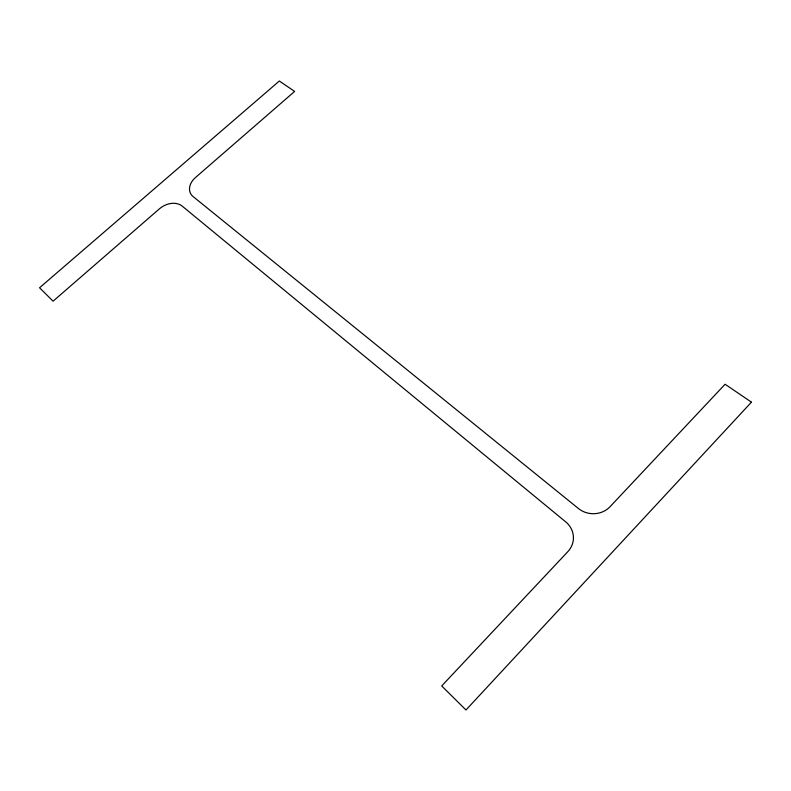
<?xml version="1.0" encoding="UTF-8"?>
<svg xmlns="http://www.w3.org/2000/svg" width="791" height="791" viewBox="0 0 791 791"><rect width="100%" height="100%" fill="white"/><g stroke="black" fill="none" stroke-linecap="round" stroke-linejoin="round"><path stroke-width="1.19" d="M751.45 402.164L465.978 709.992L441.704 685.945L567.859 551.634A22.296 20.981 1.5 0 0 565.783 521.931L182.138 206.065A17.175 12.745 -29.5 0 0 159.485 208.775L53.086 301.173L39.55 287.776L279.342 81.008L294.628 91.41L195.456 177.54A16.977 12.537 -27.3 0 0 193.063 196.534L578.468 508.544A22.237 20.309 3.6 0 0 610.029 506.734L725.09 384.238L751.45 402.164"/></g></svg>
